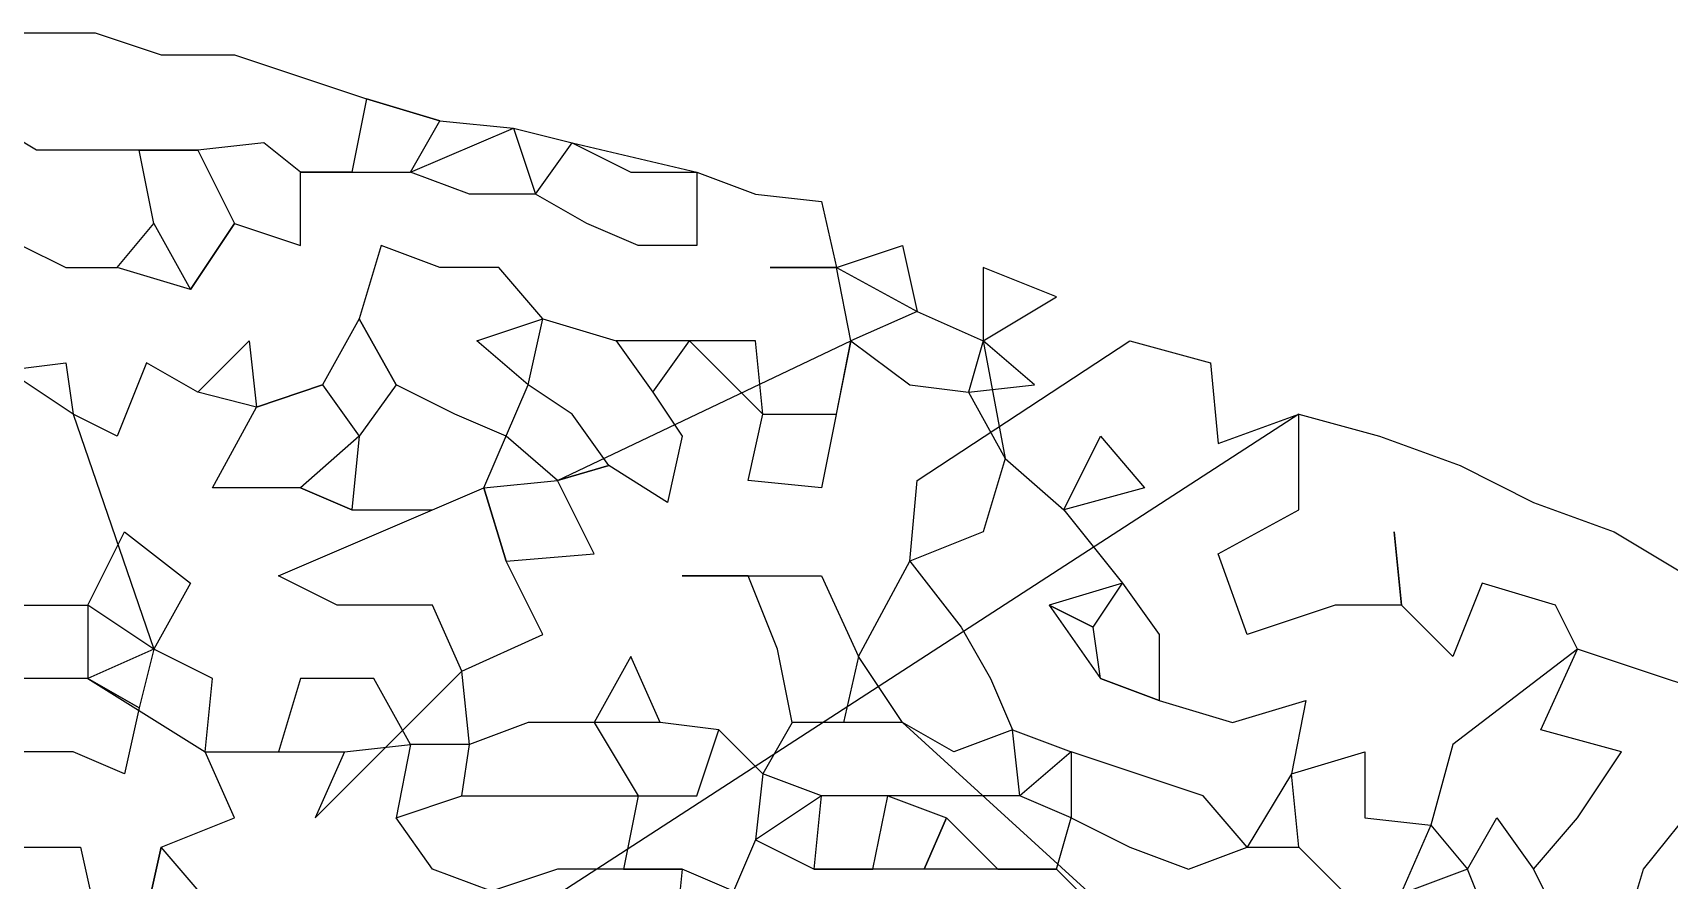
# Model space of a CAD drawing. Header units: metres. Extents: x -30499 to 36140, y -32767 to 32822.
# Drawn here: x 3042 to 15374, y 26379 to 32767 of the extents above; entities that cross this region are included whole.
import ezdxf

# ---------------------------------------------------------------- set-up
doc = ezdxf.new("R2010")
doc.units = ezdxf.units.M
doc.layers.add('Draw', color=2, linetype='CONTINUOUS')

msp = doc.modelspace()

# ---------------------------------------------------------------- linework, layer by layer
at = {"layer": 'draw'}
for p, q in [((2958, 32767), (3511, 32767)), ((3511, 32767), (3511, 32767)), ((3511, 32767), (4009, 32601)), ((4009, 32601), (4009, 32601)), ((4009, 32601), (4562, 32601)), ((4562, 32601), (4562, 32601)), ((4562, 32601), (5557, 32269)), ((5557, 32269), (5447, 31716)), ((5557, 32269), (5557, 32269)), ((6110, 32103), (5557, 32269)), ((5557, 32269), (6110, 32103)), ((5889, 31716), (6110, 32103)), ((6110, 32103), (6110, 32103)), ((6110, 32103), (6664, 32048)), ((3069, 31882), (2792, 32048)), ((5889, 31716), (6664, 32048)), ((6664, 32048), (6664, 32048)), ((6664, 32048), (7106, 31937)), ((6664, 32048), (6829, 31550)), ((4285, 31882), (3069, 31882)), ((3069, 31882), (3069, 31882)), ((3954, 31329), (3843, 31882)), ((3843, 31882), (4285, 31882)), ((4783, 31937), (4285, 31882)), ((4285, 31882), (4285, 31882)), ((4285, 31882), (4562, 31329)), ((5060, 31716), (4783, 31937)), ((4783, 31937), (4783, 31937)), ((6829, 31550), (7106, 31937)), ((7106, 31937), (7106, 31937)), ((7106, 31937), (7548, 31716)), ((7106, 31937), (8046, 31716)), ((5447, 31716), (5060, 31716)), ((5060, 31163), (5060, 31716)), ((5060, 31716), (5060, 31716)), ((5060, 31716), (5889, 31716)), ((5889, 31716), (5889, 31716)), ((6332, 31550), (5889, 31716)), ((7548, 31716), (7548, 31716)), ((7548, 31716), (8046, 31716)), ((8046, 31716), (8046, 31716)), ((8046, 31716), (8046, 31163)), ((8046, 31716), (8489, 31550)), ((6829, 31550), (6332, 31550)), ((6332, 31550), (6332, 31550)), ((7217, 31329), (6829, 31550)), ((6829, 31550), (6829, 31550)), ((6829, 31550), (6829, 31550)), ((8489, 31550), (8489, 31550)), ((8489, 31550), (8986, 31495)), ((8986, 31495), (8986, 31495)), ((8986, 31495), (9097, 30997)), ((3677, 30997), (3954, 31329)), ((3677, 30997), (3954, 31329)), ((3954, 31329), (3954, 31329)), ((3954, 31329), (4230, 30831)), ((4562, 31329), (4230, 30831)), ((4230, 30831), (4562, 31329)), ((4562, 31329), (4562, 31329)), ((4562, 31329), (5060, 31163)), ((7604, 31163), (7217, 31329)), ((7217, 31329), (7217, 31329)), ((2958, 31163), (3290, 30997)), ((5060, 31163), (5060, 31163)), ((5668, 31163), (5502, 30610)), ((6110, 30997), (5668, 31163)), ((5668, 31163), (5668, 31163)), ((8046, 31163), (7604, 31163)), ((7604, 31163), (7604, 31163)), ((8046, 31163), (8046, 31163)), ((9097, 30997), (9595, 31163)), ((9595, 31163), (9595, 31163)), ((9595, 31163), (9705, 30665)), ((3290, 30997), (3290, 30997)), ((3290, 30997), (3677, 30997)), ((4230, 30831), (3677, 30997)), ((3677, 30997), (3677, 30997)), ((6553, 30997), (6110, 30997)), ((6110, 30997), (6110, 30997)), ((6885, 30610), (6553, 30997)), ((6553, 30997), (6553, 30997)), ((9097, 30997), (8599, 30997)), ((8599, 30997), (9097, 30997)), ((9097, 30997), (9097, 30997)), ((9207, 30444), (9097, 30997)), ((9097, 30997), (9705, 30665)), ((10756, 30776), (10203, 30997)), ((10203, 30997), (10203, 30997)), ((10203, 30997), (10203, 30444)), ((4230, 30831), (4230, 30831)), ((10203, 30444), (10756, 30776)), ((10756, 30776), (10756, 30776)), ((5502, 30610), (5226, 30112)), ((5502, 30610), (5502, 30610)), ((5779, 30112), (5502, 30610)), ((5502, 30610), (5779, 30112)), ((6387, 30444), (6885, 30610)), ((6774, 30112), (6885, 30610)), ((6885, 30610), (6885, 30610)), ((6885, 30610), (7438, 30444)), ((9705, 30665), (9207, 30444)), ((9705, 30665), (9705, 30665)), ((9705, 30665), (10203, 30444)), ((4285, 30057), (4673, 30444)), ((4673, 30444), (4673, 30444)), ((4673, 30444), (4728, 29946)), ((6774, 30112), (6387, 30444)), ((6387, 30444), (6387, 30444)), ((6995, 29393), (9207, 30444)), ((7438, 30444), (7714, 30057)), ((8489, 30444), (7438, 30444)), ((7438, 30444), (7714, 30057)), ((7714, 30057), (7991, 30444)), ((7991, 30444), (8544, 29891)), ((8544, 29891), (8489, 30444)), ((8489, 30444), (8489, 30444)), ((9207, 30444), (8986, 29338)), ((9097, 29891), (9207, 30444)), ((9207, 30444), (9207, 30444)), ((9207, 30444), (9650, 30112)), ((9705, 29393), (11309, 30444)), ((10203, 30444), (10092, 30057)), ((10590, 30112), (10203, 30444)), ((10203, 30444), (10203, 30444)), ((10203, 30444), (10203, 30444)), ((10203, 30444), (10369, 29559)), ((11309, 30444), (11917, 30278)), ((2848, 30223), (3290, 30278)), ((3345, 29891), (2848, 30223)), ((3290, 30278), (3290, 30278)), ((3290, 30278), (3345, 29891)), ((3898, 30278), (3677, 29725)), ((4285, 30057), (3898, 30278)), ((3898, 30278), (3898, 30278)), ((11917, 30278), (11917, 30278)), ((11917, 30278), (11973, 29670)), ((4728, 29946), (5226, 30112)), ((5226, 30112), (4728, 29946)), ((5226, 30112), (5226, 30112)), ((5226, 30112), (5502, 29725)), ((5779, 30112), (5502, 29725)), ((6221, 29891), (5779, 30112)), ((5779, 30112), (5779, 30112)), ((6442, 29338), (6774, 30112)), ((7106, 29891), (6774, 30112)), ((6774, 30112), (6774, 30112)), ((6774, 30112), (6774, 30112)), ((9650, 30112), (9650, 30112)), ((9650, 30112), (10092, 30057)), ((10092, 30057), (10590, 30112)), ((10590, 30112), (10590, 30112)), ((4728, 29946), (4285, 30057)), ((4285, 30057), (4285, 30057)), ((4728, 29946), (4285, 30057)), ((7714, 30057), (7714, 30057)), ((7714, 30057), (7935, 29725)), ((10092, 30057), (10092, 30057)), ((10092, 30057), (10092, 30057)), ((10092, 30057), (10369, 29559)), ((3677, 29725), (3345, 29891)), ((3345, 29891), (3345, 29891)), ((3345, 29891), (3954, 28121)), ((4396, 29338), (4728, 29946)), ((4728, 29946), (4728, 29946)), ((12581, 29891), (4728, 24803)), ((6608, 29725), (6221, 29891)), ((6221, 29891), (6221, 29891)), ((7382, 29504), (7106, 29891)), ((7106, 29891), (7106, 29891)), ((8433, 29393), (8544, 29891)), ((8544, 29891), (8544, 29891)), ((8544, 29891), (9097, 29891)), ((11973, 29670), (12581, 29891)), ((12581, 29172), (12581, 29891)), ((12581, 29891), (12581, 29891)), ((12581, 29891), (13189, 29725)), ((3677, 29725), (3677, 29725)), ((5502, 29725), (5060, 29338)), ((5502, 29725), (5447, 29172)), ((5502, 29725), (5502, 29725)), ((5502, 29725), (5502, 29725)), ((6995, 29393), (6608, 29725)), ((6608, 29725), (6608, 29725)), ((7935, 29725), (7825, 29227)), ((7935, 29725), (7935, 29725)), ((10811, 29172), (11088, 29725)), ((11088, 29725), (11088, 29725)), ((11088, 29725), (11420, 29338)), ((13189, 29725), (13189, 29725)), ((13189, 29725), (13798, 29504)), ((11973, 29670), (11973, 29670)), ((6995, 29393), (7382, 29504)), ((7382, 29504), (6995, 29393)), ((7382, 29504), (7382, 29504)), ((7825, 29227), (7382, 29504)), ((10369, 29559), (10203, 29006)), ((10369, 29559), (10369, 29559)), ((10369, 29559), (10811, 29172)), ((13798, 29504), (13798, 29504)), ((13798, 29504), (14351, 29227)), ((6442, 29338), (6995, 29393)), ((7272, 28840), (6995, 29393)), ((6995, 29393), (6995, 29393)), ((8986, 29338), (8433, 29393)), ((8433, 29393), (8433, 29393)), ((9650, 28785), (9705, 29393)), ((5060, 29338), (4396, 29338)), ((4396, 29338), (4396, 29338)), ((4894, 28674), (6442, 29338)), ((5060, 29338), (5060, 29338)), ((5060, 29338), (5447, 29172)), ((5447, 29172), (5060, 29338)), ((6055, 29172), (6442, 29338)), ((6442, 29338), (6442, 29338)), ((6442, 29338), (6608, 28785)), ((6608, 28785), (6442, 29338)), ((7825, 29227), (7825, 29227)), ((8986, 29338), (8986, 29338)), ((11420, 29338), (10811, 29172)), ((11420, 29338), (11420, 29338)), ((14351, 29227), (14351, 29227)), ((14351, 29227), (14959, 29006)), ((5447, 29172), (5447, 29172)), ((5447, 29172), (6055, 29172)), ((6055, 29172), (6055, 29172)), ((10811, 29172), (10811, 29172)), ((10811, 29172), (11254, 28619)), ((11973, 28840), (12581, 29172)), ((12581, 29172), (12581, 29172)), ((3456, 28453), (3732, 29006)), ((3732, 29006), (3732, 29006)), ((3732, 29006), (4230, 28619)), ((10203, 29006), (9650, 28785)), ((10203, 29006), (10203, 29006)), ((13355, 28453), (13300, 29006)), ((13300, 29006), (13355, 28453)), ((14959, 29006), (14959, 29006)), ((14959, 29006), (15512, 28674)), ((6608, 28785), (7272, 28840)), ((6885, 28232), (6608, 28785)), ((6608, 28785), (6608, 28785)), ((7272, 28840), (7272, 28840)), ((9263, 28066), (9650, 28785)), ((9650, 28785), (9650, 28785)), ((9650, 28785), (10037, 28287)), ((12194, 28232), (11973, 28840)), ((11973, 28840), (11973, 28840)), ((4230, 28619), (3954, 28121)), ((4230, 28619), (4230, 28619)), ((5336, 28453), (4894, 28674)), ((8433, 28674), (7935, 28674)), ((7935, 28674), (8986, 28674)), ((8654, 28121), (8433, 28674)), ((8986, 28674), (9263, 28066)), ((11254, 28619), (10701, 28453)), ((11032, 28287), (11254, 28619)), ((11254, 28619), (11254, 28619)), ((11254, 28619), (11530, 28232)), ((13963, 28619), (13742, 28066)), ((14517, 28453), (13963, 28619)), ((13963, 28619), (13963, 28619)), ((2460, 28453), (3456, 28453)), ((3456, 28453), (3456, 28453)), ((3456, 28453), (3456, 27900)), ((3954, 28121), (3456, 28453)), ((3456, 28453), (3456, 28453)), ((6055, 28453), (5336, 28453)), ((6276, 27955), (6055, 28453)), ((10701, 28453), (10701, 28453)), ((10701, 28453), (11088, 27900)), ((11032, 28287), (10701, 28453)), ((10701, 28453), (11032, 28287)), ((12857, 28453), (12194, 28232)), ((13355, 28453), (12857, 28453)), ((12857, 28453), (12857, 28453)), ((13742, 28066), (13355, 28453)), ((13355, 28453), (13355, 28453)), ((14682, 28121), (14517, 28453)), ((14517, 28453), (14517, 28453)), ((10037, 28287), (10037, 28287)), ((10037, 28287), (10258, 27900)), ((11088, 27900), (11032, 28287)), ((11032, 28287), (11032, 28287)), ((3954, 28121), (3456, 27900)), ((3954, 28121), (3843, 27679)), ((4396, 27900), (3954, 28121)), ((3954, 28121), (3954, 28121)), ((3954, 28121), (3954, 28121)), ((6276, 27955), (6885, 28232)), ((6885, 28232), (6885, 28232)), ((8765, 27568), (8654, 28121)), ((8654, 28121), (8654, 28121)), ((11530, 28232), (11530, 28232)), ((11530, 28232), (11530, 27734)), ((12194, 28232), (12194, 28232)), ((14682, 28121), (13742, 27402)), ((14406, 27513), (14682, 28121)), ((15180, 27955), (14682, 28121)), ((7548, 28066), (7272, 27568)), ((7770, 27568), (7548, 28066)), ((7548, 28066), (7548, 28066)), ((9263, 28066), (9152, 27568)), ((9595, 27568), (9263, 28066)), ((13742, 28066), (13742, 28066)), ((3456, 27900), (2958, 27900)), ((3456, 27900), (3456, 27900)), ((3456, 27900), (3843, 27679)), ((3843, 27679), (3456, 27900)), ((3456, 27900), (4341, 27347)), ((4341, 27347), (4396, 27900)), ((4396, 27900), (4396, 27900)), ((5060, 27900), (4894, 27347)), ((5613, 27900), (5060, 27900)), ((5060, 27900), (5060, 27900)), ((5170, 26849), (6276, 27955)), ((5889, 27402), (5613, 27900)), ((5613, 27900), (5613, 27900)), ((6332, 27402), (6276, 27955)), ((6276, 27955), (6276, 27955)), ((10258, 27900), (10258, 27900)), ((10258, 27900), (10424, 27513)), ((11088, 27900), (11088, 27900)), ((11530, 27734), (11088, 27900)), ((11088, 27900), (11530, 27734)), ((15844, 27734), (15180, 27955)), ((3843, 27679), (3732, 27181)), ((3843, 27679), (3843, 27679)), ((11530, 27734), (11530, 27734)), ((11530, 27734), (12083, 27568)), ((12083, 27568), (12636, 27734)), ((12636, 27734), (12526, 27181)), ((12636, 27734), (12636, 27734)), ((6774, 27568), (6332, 27402)), ((7770, 27568), (6774, 27568)), ((6774, 27568), (6774, 27568)), ((7272, 27568), (7604, 27015)), ((8212, 27513), (7770, 27568)), ((7770, 27568), (7770, 27568)), ((8212, 27513), (7770, 27568)), ((8046, 27015), (8212, 27513)), ((8212, 27513), (8212, 27513)), ((8544, 27181), (8212, 27513)), ((8765, 27568), (8544, 27181)), ((9595, 27568), (8765, 27568)), ((8765, 27568), (8765, 27568)), ((9152, 27568), (8765, 27568)), ((9982, 27347), (9595, 27568)), ((9595, 27568), (9595, 27568)), ((15180, 22480), (9595, 27568)), ((10424, 27513), (9982, 27347)), ((10424, 27513), (10424, 27513)), ((10424, 27513), (10867, 27347)), ((10479, 27015), (10424, 27513)), ((10424, 27513), (10424, 27513)), ((12083, 27568), (12083, 27568)), ((15014, 27347), (14406, 27513)), ((5392, 27347), (5889, 27402)), ((5889, 27402), (5779, 26849)), ((6332, 27402), (5889, 27402)), ((5889, 27402), (5889, 27402)), ((5889, 27402), (5889, 27402)), ((6276, 27015), (6332, 27402)), ((6332, 27402), (6332, 27402)), ((6332, 27402), (6332, 27402)), ((13742, 27402), (13576, 26794)), ((3345, 27347), (2295, 27347)), ((3732, 27181), (3345, 27347)), ((3345, 27347), (3345, 27347)), ((4562, 26849), (4341, 27347)), ((4341, 27347), (4341, 27347)), ((4341, 27347), (5392, 27347)), ((4894, 27347), (5392, 27347)), ((5392, 27347), (5170, 26849)), ((5392, 27347), (5392, 27347)), ((9982, 27347), (9982, 27347)), ((10867, 27347), (10479, 27015)), ((10867, 27347), (10867, 27347)), ((10867, 27347), (10867, 26849)), ((11862, 27015), (10867, 27347)), ((10867, 27347), (10867, 27347)), ((12526, 27181), (13079, 27347)), ((13079, 27347), (13079, 27347)), ((13079, 27347), (13079, 26849)), ((14682, 26849), (15014, 27347)), ((15014, 27347), (15014, 27347)), ((3732, 27181), (3732, 27181)), ((8544, 27181), (8489, 26683)), ((8986, 27015), (8544, 27181)), ((8544, 27181), (8544, 27181)), ((8544, 27181), (8544, 27181)), ((12526, 27181), (12194, 26628)), ((12581, 26628), (12526, 27181)), ((12526, 27181), (12526, 27181)), ((5779, 26849), (6276, 27015)), ((5779, 26849), (6276, 27015)), ((6276, 27015), (6276, 27015)), ((6276, 27015), (8046, 27015)), ((7604, 27015), (7493, 26462)), ((8046, 27015), (8046, 27015)), ((8986, 27015), (8489, 26683)), ((8931, 26462), (8986, 27015)), ((8986, 27015), (8986, 27015)), ((9484, 27015), (8986, 27015)), ((9373, 26462), (9484, 27015)), ((9484, 27015), (9484, 27015)), ((9484, 27015), (9926, 26849)), ((10479, 27015), (9484, 27015)), ((10867, 26849), (10479, 27015)), ((10479, 27015), (10479, 27015)), ((12194, 26628), (11862, 27015)), ((11862, 27015), (11862, 27015)), ((15180, 26462), (15623, 27015)), ((4009, 26628), (4562, 26849)), ((4562, 26849), (4562, 26849)), ((6055, 26462), (5779, 26849)), ((5779, 26849), (5779, 26849)), ((9926, 26849), (9760, 26462)), ((9760, 26462), (9926, 26849)), ((9926, 26849), (9926, 26849)), ((9926, 26849), (10314, 26462)), ((10756, 26462), (10867, 26849)), ((10867, 26849), (10867, 26849)), ((10867, 26849), (11309, 26628)), ((10867, 26849), (10867, 26849)), ((13079, 26849), (13079, 26849)), ((13079, 26849), (13576, 26794)), ((13576, 26794), (13189, 25909)), ((13576, 26794), (13576, 26794)), ((13576, 26794), (13853, 26462)), ((13853, 26462), (14074, 26849)), ((14074, 26849), (14074, 26849)), ((14074, 26849), (14351, 26462)), ((14351, 26462), (14682, 26849)), ((14682, 26849), (14682, 26849)), ((8489, 26683), (8323, 26296)), ((8489, 26683), (8489, 26683)), ((8489, 26683), (8931, 26462)), ((2903, 26628), (3401, 26628)), ((3401, 26628), (3401, 26628)), ((3401, 26628), (3511, 26130)), ((3898, 26130), (4009, 26628)), ((4009, 26628), (3898, 26130)), ((4009, 26628), (4009, 26628)), ((4341, 26241), (4009, 26628)), ((11309, 26628), (11309, 26628)), ((11309, 26628), (11751, 26462)), ((11751, 26462), (12194, 26628)), ((12194, 26628), (12194, 26628)), ((12194, 26628), (12581, 26628)), ((12581, 26628), (12581, 26628)), ((12581, 26628), (12913, 26296)), ((12913, 26296), (12581, 26628)), ((6498, 26296), (6055, 26462)), ((6055, 26462), (6055, 26462)), ((6995, 26462), (6498, 26296)), ((7935, 26462), (6995, 26462)), ((6995, 26462), (6995, 26462)), ((7493, 26462), (7935, 26462)), ((7935, 26462), (7880, 25909)), ((8323, 26296), (7935, 26462)), ((7935, 26462), (7935, 26462)), ((10756, 26462), (8931, 26462)), ((8931, 26462), (8931, 26462)), ((8931, 26462), (9373, 26462)), ((10314, 26462), (10756, 26462)), ((11088, 26130), (10756, 26462)), ((10756, 26462), (10756, 26462)), ((11751, 26462), (11751, 26462)), ((13853, 26462), (13410, 26296)), ((13853, 26462), (13853, 26462)), ((14074, 25909), (13853, 26462)), ((14517, 26130), (14351, 26462)), ((14351, 26462), (14351, 26462)), ((14351, 26462), (14517, 26130)), ((15014, 25909), (15180, 26462))]:
    msp.add_line(p, q, dxfattribs=at)

doc.saveas('drawing.dxf')
